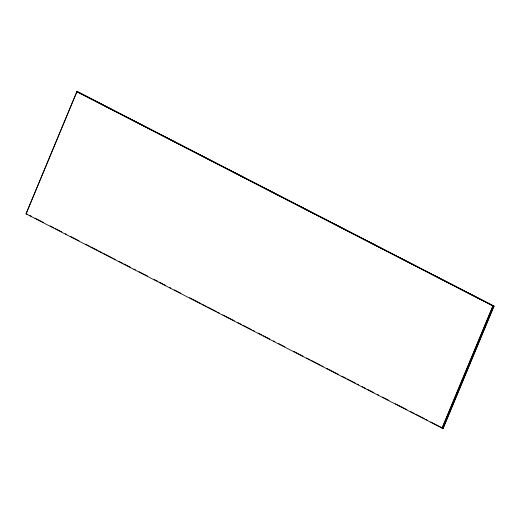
<?xml version="1.0" encoding="UTF-8"?>
<svg xmlns="http://www.w3.org/2000/svg" width="520" height="520" viewBox="0 0 520 520"><rect width="100%" height="100%" fill="white"/><g stroke="black" fill="none" stroke-linecap="round" stroke-linejoin="round"><path stroke-width="0.78" d="M76.856 91.669L26 213.85L442.124 428.168L492.979 305.994L494 306.15L443.144 428.331L442.052 428.135L492.915 305.955L76.856 91.669L493.896 306.202L77.909 91.942M76.927 91.702L26.072 213.883L27.124 213.961M443.072 428.298L493.928 306.118M442.091 428.058L443.105 428.214M77.877 91.832L494 306.15M29.978 215.527L31.421 216.275M35.035 218.133L43.7 222.599M50.2 225.947L53.807 227.806M55.257 228.547L61.757 231.894M65.364 233.76L66.807 234.5M70.421 236.359L79.086 240.825M85.585 244.172L89.2 246.031M90.642 246.772L97.142 250.12M98.585 250.868L102.2 252.727M103.642 253.468L112.307 257.933M113.75 258.681L115.2 259.422M118.807 261.281L122.421 263.139M123.864 263.887L130.364 267.235M133.972 269.094L135.421 269.834M139.029 271.7L147.693 276.159M154.193 279.507L157.807 281.365M159.25 282.113L165.75 285.461M169.364 287.32L170.807 288.061M174.415 289.926L180.915 293.274M189.586 297.733L201.136 303.687M202.579 304.428L206.193 306.293M207.636 307.034L216.307 311.5M217.75 312.24L219.193 312.988M222.8 314.847L234.358 320.794M237.972 322.654L241.579 324.519M243.022 325.26L251.693 329.726M253.136 330.467L254.579 331.214M258.193 333.073L261.8 334.932M263.244 335.673L269.744 339.021M273.358 340.886L274.8 341.627M278.414 343.486L284.914 346.834M293.579 351.299L302.965 356.135M306.579 357.994L310.187 359.853M311.636 360.594L320.3 365.06M321.744 365.807L323.187 366.548M326.8 368.407L338.357 374.361M341.965 376.22L345.579 378.079M347.022 378.826L355.687 383.286M357.13 384.033L358.579 384.774M362.187 386.633L365.8 388.492M367.244 389.24L373.744 392.587M377.351 394.446L378.8 395.187M382.408 397.053L388.908 400.4M395.408 403.748L406.965 409.695M410.572 411.554L414.187 413.419M415.63 414.161L424.294 418.626M425.744 419.367L427.187 420.115M430.794 421.974L443.144 428.331"/></g></svg>
